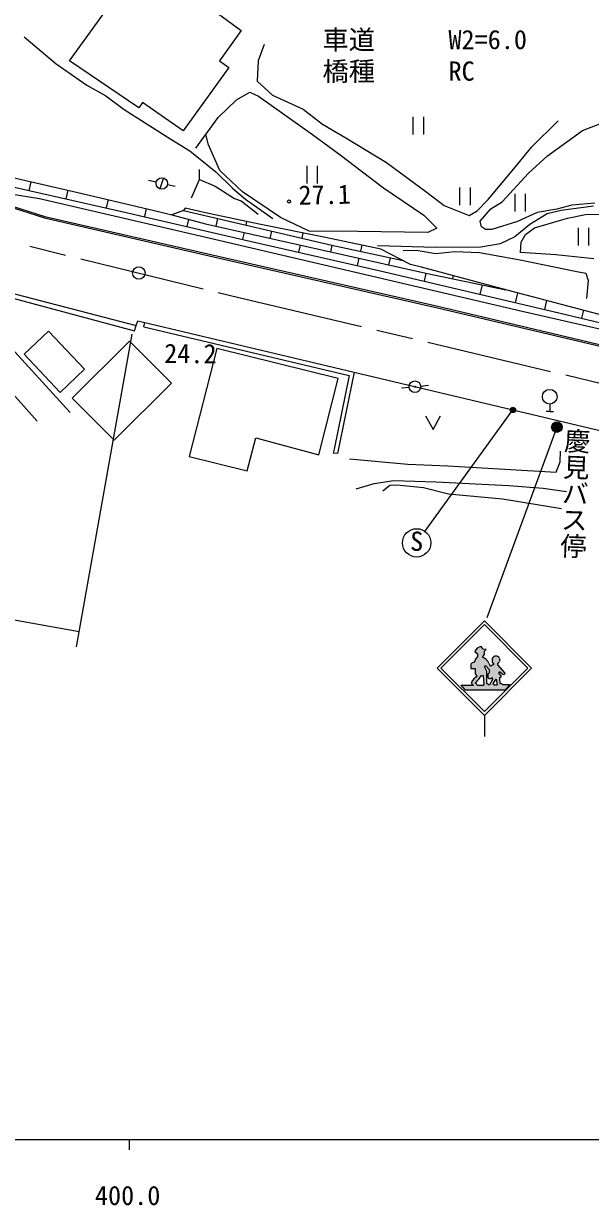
# Model space of a CAD drawing. Units: millimetres at full size, sheet at 1:1000; details may follow other scales. Extents: x -16678449 to 2543535, y -222173567 to 1714376.
# Drawn here: x 457934 to 511929, y 198715 to 311307 of the extents above; entities that cross this region are included whole.
import ezdxf
from ezdxf.enums import TextEntityAlignment as Align

# ---------------------------------------------------------------- set-up
doc = ezdxf.new("R2010")
doc.units = ezdxf.units.MM
doc.header["$LTSCALE"] = 1000
doc.linetypes.add('CHAIN', pattern=[18.5, 12, -1.5, 3.5, -1.5])
for name, color, linetype, lineweight in [('M-BGD', 7, 'Continuous', 25), ('M-BGD-EXST', 7, 'Continuous', 25), ('M-BMK', 2, 'CHAIN', 13), ('M-BMK-SRVR', 3, 'Continuous', 25), ('M-STR-HTXT', 7, 'Continuous', 13), ('M-STR-STRC', 7, 'Continuous', 25), ('M-TTL-BAND', 7, 'Continuous', 25)]:
    doc.layers.add(name, color=color, linetype=linetype, lineweight=lineweight)
doc.layers.add('M-BMK-HTXT', color=7, linetype='Continuous')
doc.styles.add('@ＭＳ ゴシック', font='')
doc.styles.add('ＭＳ ゴシック', font='')
doc.styles.get('@ＭＳ ゴシック').set_extended_font_data('@MS Gothic')
doc.styles.get('ＭＳ ゴシック').set_extended_font_data('MS Gothic')

msp = doc.modelspace()

# ---------------------------------------------------------------- hatches: boundary and pattern name
at = {"layer": 'M-BGD'}
h = msp.add_hatch(color=256, dxfattribs=at)
edge = h.paths.add_edge_path()
edge.add_ellipse((495218, 276711), major_axis=(4.9, 49.8), ratio=1, start_angle=-78.06068, end_angle=101.93932)
at = {"layer": 'M-BGD-EXST'}
msp.add_hatch(color=256, dxfattribs=at).paths.add_polyline_path([(504802, 274503, 0.41421), (504552, 274753, 0.41421), (504302, 274503, 1)])
at = {"layer": 'M-STR-STRC'}
for points in [[(508237, 272867, 1), (509237, 272867, 0.41421), (508737, 273367, 0.41421)], [(501553, 249198), (501715, 249204), (501776, 248284), (502235, 248301), (502234, 248304), (502233, 248307), (502232, 248310), (502231, 248314), (502229, 248317), (502228, 248320), (502227, 248323), (502225, 248326), (502224, 248329), (502222, 248332), (502221, 248335), (502219, 248337), (502217, 248340), (502216, 248343), (502214, 248346), (502212, 248349), (502210, 248351), (502208, 248354), (502206, 248357), (502204, 248360), (502202, 248362), (502200, 248365), (502198, 248367), (502196, 248370), (502194, 248372), (502191, 248375), (502189, 248377), (502187, 248379), (502184, 248382), (502182, 248384), (502179, 248386), (502177, 248388), (502174, 248390), (502172, 248392), (502169, 248394), (502166, 248396), (502164, 248398), (502161, 248400), (502158, 248402), (502155, 248404), (502153, 248406), (502150, 248407), (502147, 248409), (502144, 248411), (502141, 248412), (502138, 248414), (502135, 248415), (502132, 248416), (502129, 248418), (502126, 248419), (502123, 248420), (502120, 248421), (502117, 248423), (502114, 248424), (502110, 248425), (502107, 248426), (502104, 248426), (502101, 248427), (502098, 248428), (502094, 248429), (502091, 248429), (502088, 248430), (502085, 248431), (502081, 248431), (502079, 248432), (502064, 249607), (501872, 249994), (501875, 250115), (501960, 250118), (502282, 249773), (502277, 249445), (502161, 249338), (502167, 249001), (502170, 248998), (502173, 248994), (502176, 248991), (502179, 248987), (502182, 248984), (502185, 248981), (502188, 248977), (502191, 248974), (502194, 248971), (502198, 248968), (502201, 248965), (502204, 248962), (502208, 248959), (502211, 248956), (502215, 248953), (502218, 248950), (502222, 248948), (502226, 248945), (502230, 248942), (502233, 248940), (502237, 248937), (502241, 248935), (502245, 248933), (502249, 248931), (502253, 248928), (502257, 248926), (502261, 248924), (502265, 248922), (502269, 248920), (502273, 248919), (502278, 248917), (502282, 248915), (502286, 248914), (502290, 248912), (502295, 248911), (502299, 248909), (502303, 248908), (502308, 248907), (502312, 248906), (502317, 248905), (502321, 248904), (502325, 248903), (502330, 248902), (502334, 248901), (502339, 248901), (502343, 248900), (502348, 248899), (502352, 248899), (502357, 248899), (502361, 248898), (502366, 248898), (502371, 248898), (502375, 248898), (502380, 248898), (502384, 248898), (502389, 248898), (502393, 248899), (502398, 248899), (502402, 248899), (502407, 248900), (502411, 248901), (502416, 248901), (502420, 248902), (502425, 248903), (502429, 248904), (502434, 248905), (502438, 248906), (502442, 248907), (502447, 248908), (502451, 248909), (502455, 248911), (502460, 248912), (502464, 248914), (502468, 248915), (502473, 248917), (502477, 248919), (502481, 248921), (502485, 248922), (502489, 248924), (502493, 248926), (502497, 248929), (502501, 248931), (502505, 248933), (502509, 248935), (502513, 248938), (502517, 248940), (502521, 248943), (502524, 248945), (502528, 248948), (502532, 248951), (502535, 248953), (502539, 248956), (502542, 248959), (502546, 248962), (502549, 248965), (502552, 248968), (502556, 248971), (502559, 248974), (502562, 248978), (502565, 248981), (502568, 248984), (502571, 248988), (502574, 248991), (502577, 248995), (502578, 248996), (502596, 248827), (502315, 248298), (502714, 248310), (502711, 248478), (502947, 248839), (503049, 248306), (503568, 248351), (503563, 248355), (503558, 248359), (503553, 248363), (503547, 248367), (503542, 248370), (503536, 248374), (503531, 248377), (503525, 248381), (503520, 248384), (503514, 248387), (503508, 248390), (503503, 248393), (503497, 248396), (503491, 248399), (503485, 248401), (503479, 248404), (503473, 248406), (503467, 248409), (503461, 248411), (503455, 248413), (503449, 248415), (503442, 248417), (503436, 248419), (503430, 248421), (503424, 248422), (503417, 248424), (503411, 248425), (503405, 248426), (503398, 248427), (503392, 248428), (503385, 248429), (503379, 248430), (503372, 248431), (503366, 248431), (503359, 248432), (503353, 248432), (503347, 248433), (503340, 248433), (503334, 248433), (503327, 248433), (503321, 248432), (503314, 248432), (503308, 248432), (503302, 248431), (503269, 248951), (503388, 249025), (503388, 249170), (503216, 249403), (503216, 249510), (503293, 249513), (503627, 249256), (503736, 249300), (503787, 249412), (503071, 250226), (503071, 250347), (503077, 250349), (503082, 250351), (503087, 250353), (503093, 250355), (503098, 250358), (503103, 250360), (503108, 250362), (503113, 250365), (503118, 250368), (503123, 250370), (503128, 250373), (503133, 250376), (503138, 250379), (503143, 250382), (503148, 250386), (503153, 250389), (503157, 250392), (503162, 250396), (503166, 250399), (503171, 250403), (503175, 250406), (503180, 250410), (503184, 250414), (503188, 250418), (503192, 250422), (503196, 250426), (503200, 250430), (503204, 250434), (503208, 250438), (503212, 250443), (503216, 250447), (503219, 250451), (503223, 250456), (503226, 250461), (503230, 250465), (503233, 250470), (503236, 250475), (503239, 250479), (503242, 250484), (503245, 250489), (503248, 250494), (503251, 250499), (503254, 250504), (503256, 250509), (503259, 250514), (503261, 250520), (503264, 250525), (503266, 250530), (503268, 250535), (503270, 250541), (503272, 250546), (503273, 250549), (503296, 250716), (503250, 250849), (503248, 250854), (503246, 250859), (503244, 250864), (503242, 250868), (503239, 250873), (503237, 250878), (503234, 250882), (503232, 250887), (503229, 250891), (503226, 250896), (503223, 250900), (503220, 250905), (503217, 250909), (503214, 250913), (503211, 250917), (503208, 250922), (503205, 250926), (503201, 250930), (503198, 250934), (503194, 250938), (503191, 250941), (503187, 250945), (503183, 250949), (503180, 250953), (503176, 250956), (503172, 250960), (503168, 250963), (503164, 250967), (503160, 250970), (503156, 250973), (503152, 250976), (503147, 250980), (503143, 250983), (503139, 250986), (503134, 250988), (503130, 250991), (503125, 250994), (503121, 250997), (503116, 250999), (503112, 251002), (503107, 251004), (503102, 251006), (503097, 251009), (503093, 251011), (503088, 251013), (503083, 251015), (503078, 251017), (503073, 251019), (503068, 251020), (503063, 251022), (503058, 251024), (503053, 251025), (503048, 251026), (503043, 251028), (503038, 251029), (503033, 251030), (503028, 251031), (503022, 251032), (503017, 251033), (503012, 251034), (503007, 251034), (503002, 251035), (502996, 251035), (502991, 251036), (502986, 251036), (502981, 251036), (502975, 251036), (502970, 251036), (502965, 251036), (502960, 251036), (502954, 251036), (502949, 251035), (502944, 251035), (502939, 251035), (502933, 251034), (502933, 251034), (502927, 251034), (502921, 251035), (502916, 251035), (502910, 251035), (502904, 251036), (502898, 251036), (502892, 251036), (502887, 251035), (502881, 251035), (502875, 251035), (502869, 251034), (502864, 251034), (502858, 251033), (502852, 251032), (502847, 251032), (502841, 251031), (502835, 251030), (502830, 251028), (502824, 251027), (502818, 251026), (502813, 251024), (502807, 251023), (502802, 251021), (502796, 251020), (502791, 251018), (502785, 251016), (502780, 251014), (502775, 251012), (502769, 251010), (502764, 251007), (502759, 251005), (502754, 251002), (502748, 251000), (502743, 250997), (502738, 250994), (502733, 250992), (502728, 250989), (502723, 250986), (502719, 250983), (502714, 250979), (502709, 250976), (502704, 250973), (502700, 250969), (502695, 250966), (502691, 250962), (502686, 250959), (502682, 250955), (502677, 250951), (502673, 250947), (502669, 250943), (502665, 250939), (502661, 250935), (502657, 250931), (502653, 250927), (502649, 250922), (502645, 250918), (502642, 250914), (502638, 250909), (502635, 250904), (502631, 250900), (502628, 250895), (502625, 250890), (502621, 250886), (502618, 250881), (502615, 250876), (502612, 250871), (502610, 250866), (502607, 250861), (502604, 250856), (502604, 250855), (502592, 250462), (502719, 250318), (502719, 250220), (502714, 250220), (502709, 250221), (502704, 250221), (502699, 250221), (502694, 250221), (502689, 250221), (502684, 250221), (502679, 250220), (502674, 250220), (502669, 250220), (502664, 250219), (502659, 250218), (502654, 250218), (502649, 250217), (502644, 250216), (502639, 250215), (502634, 250214), (502629, 250213), (502624, 250212), (502619, 250210), (502615, 250209), (502610, 250208), (502605, 250206), (502600, 250204), (502596, 250203), (502591, 250201), (502586, 250199), (502582, 250197), (502577, 250195), (502572, 250193), (502568, 250191), (502563, 250188), (502559, 250186), (502555, 250183), (502550, 250181), (502546, 250178), (502542, 250176), (502537, 250173), (502533, 250170), (502529, 250167), (502525, 250164), (502521, 250161), (502517, 250158), (502513, 250155), (502509, 250152), (502505, 250148), (502502, 250145), (502498, 250142), (502494, 250138), (502491, 250135), (502487, 250131), (502484, 250127), (502481, 250123), (502477, 250120), (502474, 250116), (502471, 250112), (502468, 250108), (502465, 250105), (502396, 250105), (502257, 250359), (502250, 250376), (502241, 250394), (502233, 250412), (502224, 250429), (502215, 250446), (502206, 250463), (502196, 250480), (502186, 250497), (502176, 250513), (502165, 250530), (502154, 250546), (502143, 250562), (502132, 250578), (502120, 250593), (502108, 250609), (502096, 250624), (502083, 250639), (502070, 250654), (502057, 250668), (502044, 250682), (502031, 250697), (502017, 250710), (502003, 250724), (501989, 250737), (501974, 250750), (501959, 250763), (501945, 250776), (501929, 250788), (501914, 250800), (501899, 250812), (501883, 250823), (501867, 250834), (501851, 250845), (501834, 250856), (501818, 250866), (501801, 250877), (501784, 250886), (501767, 250896), (501750, 250905), (501733, 250914), (501715, 250922), (501698, 250931), (501680, 250939), (501662, 250946), (501646, 250953), (501646, 251016), (501813, 251207), (501801, 251490), (502005, 251681), (501728, 251704), (501520, 251975), (501505, 251972), (501490, 251969), (501476, 251965), (501461, 251961), (501447, 251957), (501432, 251952), (501418, 251947), (501404, 251942), (501390, 251937), (501376, 251932), (501362, 251926), (501348, 251920), (501334, 251914), (501321, 251907), (501307, 251900), (501294, 251893), (501281, 251886), (501267, 251879), (501254, 251871), (501242, 251863), (501229, 251855), (501216, 251847), (501204, 251839), (501192, 251830), (501179, 251821), (501167, 251812), (501156, 251802), (501144, 251793), (501133, 251783), (501121, 251773), (501110, 251763), (501099, 251752), (501088, 251742), (501078, 251731), (501067, 251720), (501057, 251709), (501047, 251698), (501037, 251686), (501028, 251675), (501018, 251663), (501009, 251651), (501000, 251639), (500991, 251627), (500983, 251614), (500975, 251602), (500966, 251589), (500959, 251576), (500951, 251563), (500943, 251550), (500936, 251537), (500929, 251524), (500923, 251510), (500916, 251497), (500910, 251483), (500908, 251479), (501191, 251248), (501185, 251006), (501165, 250983), (501146, 250960), (501127, 250937), (501108, 250914), (501090, 250890), (501072, 250866), (501055, 250841), (501038, 250816), (501022, 250791), (501006, 250766), (500990, 250740), (500975, 250715), (500960, 250688), (500946, 250662), (500932, 250635), (500919, 250608), (500906, 250581), (500894, 250554), (500882, 250527), (500870, 250499), (500860, 250471), (500850, 250446), (500845, 250446), (500840, 250446), (500834, 250446), (500829, 250446), (500823, 250446), (500818, 250446), (500813, 250446), (500807, 250446), (500802, 250445), (500797, 250445), (500791, 250444), (500786, 250443), (500781, 250442), (500775, 250442), (500770, 250441), (500765, 250439), (500760, 250438), (500754, 250437), (500749, 250436), (500744, 250434), (500739, 250433), (500734, 250431), (500729, 250429), (500723, 250427), (500718, 250425), (500713, 250423), (500709, 250421), (500704, 250419), (500699, 250417), (500694, 250415), (500689, 250412), (500684, 250410), (500680, 250407), (500675, 250404), (500670, 250402), (500666, 250399), (500661, 250396), (500657, 250393), (500652, 250390), (500648, 250387), (500644, 250383), (500639, 250380), (500635, 250377), (500631, 250373), (500627, 250370), (500623, 250366), (500619, 250363), (500615, 250359), (500611, 250355), (500608, 250351), (500604, 250347), (500600, 250343), (500597, 250339), (500593, 250335), (500590, 250331), (500587, 250327), (500583, 250323), (500580, 250318), (500577, 250314), (500574, 250309), (500571, 250305), (500568, 250300), (500565, 250296), (500563, 250291), (500560, 250286), (500558, 250282), (500556, 250278), (500556, 249863), (500960, 249880), (500954, 249349), (501116, 249159), (501067, 249113), (501020, 249066), (500973, 249018), (500928, 248969), (500883, 248920), (500839, 248870), (500795, 248819), (500753, 248767), (500712, 248715), (500671, 248662), (500632, 248608), (500596, 248559), (500596, 248554), (500596, 248549), (500596, 248544), (500596, 248539), (500596, 248535), (500596, 248530), (500597, 248525), (500597, 248520), (500597, 248515), (500598, 248511), (500599, 248506), (500599, 248501), (500600, 248496), (500601, 248492), (500602, 248487), (500603, 248482), (500604, 248478), (500605, 248473), (500607, 248468), (500608, 248464), (500609, 248459), (500611, 248455), (500613, 248450), (500614, 248446), (500616, 248441), (500618, 248437), (500620, 248432), (500622, 248428), (500624, 248424), (500626, 248419), (500628, 248415), (500630, 248411), (500633, 248407), (500635, 248403), (500638, 248399), (500640, 248395), (500643, 248391), (500646, 248387), (500648, 248383), (500651, 248379), (500654, 248375), (500657, 248371), (500660, 248368), (500663, 248364), (500667, 248360), (500670, 248357), (500673, 248353), (500676, 248350), (500680, 248347), (500683, 248343), (500687, 248340), (500690, 248337), (500694, 248334), (500698, 248331), (500702, 248328), (500705, 248325), (500709, 248322), (500713, 248319), (500717, 248316), (500721, 248314), (500725, 248311), (500729, 248309), (500733, 248306), (500738, 248304), (500742, 248302), (500746, 248299), (500750, 248297), (500755, 248295), (500759, 248293), (500763, 248291), (500768, 248289), (500772, 248288), (500777, 248286), (500781, 248284), (500784, 248284), (501144, 248284), (501143, 248288), (501141, 248293), (501140, 248297), (501138, 248301), (501136, 248306), (501134, 248310), (501132, 248315), (501130, 248319), (501128, 248323), (501126, 248327), (501124, 248331), (501122, 248336), (501119, 248340), (501117, 248344), (501114, 248348), (501112, 248352), (501109, 248356), (501106, 248359), (501104, 248363), (501101, 248367), (501098, 248371), (501095, 248374), (501092, 248378), (501089, 248382), (501085, 248385), (501082, 248389), (501079, 248392), (501075, 248395), (501072, 248399), (501069, 248402), (501065, 248405), (501062, 248408), (501058, 248411), (501054, 248414), (501050, 248417), (501047, 248420), (501043, 248423), (501039, 248425), (501035, 248428), (501031, 248430), (501027, 248433), (501023, 248435), (501019, 248438), (501015, 248440), (501010, 248442), (501006, 248444), (501002, 248446), (500998, 248448), (500993, 248450), (500989, 248452), (500985, 248454), (500980, 248456), (500976, 248457), (500971, 248459), (500967, 248460), (500962, 248462), (500958, 248463), (500953, 248464), (500948, 248465), (500947, 248465), (500978, 248493), (501008, 248521), (501038, 248549), (501067, 248578), (501096, 248608), (501124, 248638), (501152, 248668), (501179, 248699), (501206, 248731), (501232, 248763), (501257, 248795), (501282, 248828), (501307, 248861), (501331, 248895), (501354, 248929), (501376, 248963), (501398, 248998), (501420, 249033), (501432, 249054)], [(503805, 247844), (504278, 248351), (503568, 248351), (503049, 248306), (502790, 248306), (502714, 248310), (502315, 248298), (502235, 248301), (501776, 248284), (501144, 248284), (500784, 248284), (499578, 248284), (499972, 247844)]]:
    msp.add_hatch(color=256, dxfattribs=at).paths.add_polyline_path(points)

# ---------------------------------------------------------------- linework, layer by layer
at = {"layer": 'M-BGD'}
for p, q in [((495021, 302425), (495021, 300748)), ((496021, 302425), (496021, 300748)), ((484910, 297757), (484910, 296080)), ((485910, 297757), (485910, 296080)), ((458630, 296242), (458443, 295413)), ((470558, 296194), (469825, 296350)), ((471267, 296602), (470925, 295557)), ((462149, 295438), (461964, 294619)), ((471634, 295965), (472368, 295809)), ((499466, 295692), (499466, 294015)), ((500466, 295692), (500466, 294015)), ((504728, 295095), (504728, 293418)), ((505728, 295095), (505728, 293418)), ((465984, 294547), (465805, 293752)), ((469623, 293693), (469445, 292920)), ((476399, 292747), (476234, 292014)), ((473650, 292657), (473494, 291984)), ((479180, 292443), (479104, 292116)), ((510756, 291839), (510756, 290162)), ((511756, 291839), (511756, 290162)), ((478940, 291404), (478790, 290758)), ((481560, 291544), (481403, 290849)), ((484544, 291367), (484431, 290874)), ((484277, 290201), (484125, 289537)), ((487308, 290203), (487165, 289558)), ((490147, 290199), (490014, 289616)), ((489863, 288958), (489703, 288260)), ((492850, 289000), (492700, 288327)), ((496264, 287533), (496084, 286770)), ((498847, 287308), (498786, 287012)), ((501625, 286425), (501410, 285514)), ((504997, 285664), (504775, 284721)), ((507752, 284936), (507547, 284067)), ((511265, 284009), (511081, 283230)), ((469392, 282429), (469484, 282818)), ((489410, 278085), (555642, 262417)), ((494671, 276651), (493926, 276569)), ((495765, 276771), (496510, 276853)), ((508061, 275063), (508061, 274363)), ((508061, 274363), (507711, 274363)), ((508061, 274363), (508411, 274363))]:
    msp.add_line(p, q, dxfattribs=at)
for points in [[(462317, 307751), (468052, 315724), (470523, 314026), (472851, 317093), (477032, 314111), (476049, 312557), (478658, 310664), (476596, 307776), (477474, 307126), (473129, 301098), (469256, 303807), (468925, 303291)], [(460299, 282004), (463736, 278372), (461411, 276173), (457975, 279805)], [(462568, 275632), (468024, 281066), (472011, 277063), (466556, 271629)], [(476347, 280365), (473702, 270051), (479235, 268714), (480066, 271854), (486046, 270234), (487911, 277506)]]:
    msp.add_lwpolyline(points, close=True, dxfattribs=at)
for points in [[(457979, 310057), (461026, 307474), (463959, 305431), (465773, 304414), (467505, 303137), (469514, 301845), (471973, 300290), (473758, 299193), (476243, 297187), (477837, 295625), (479066, 294589), (481672, 292746)], [(454723, 309247), (447594, 301066), (446846, 300129), (446584, 299638), (456682, 295106), (459441, 294636), (475171, 290981), (505429, 283923), (529131, 278513), (547839, 274111), (557979, 271705)], [(480842, 309313), (480271, 307773), (480176, 305833), (481660, 304483), (484582, 303152), (486418, 301715), (488628, 300438), (492509, 298070), (496372, 295228), (497999, 293969), (500367, 293025), (501133, 293464), (502197, 294556), (504465, 297288), (506363, 299562), (508857, 302054)], [(474338, 299446), (476466, 302352), (478218, 304047), (479472, 304766), (480301, 304397), (485464, 300730), (488083, 298813), (492206, 295673), (496056, 293069), (497301, 291825), (496433, 291420), (489774, 291507), (485132, 291548), (482411, 292833), (478777, 295291), (476616, 297321), (475554, 299761), (475283, 300736)], [(512352, 294212), (510179, 294001), (508737, 293636), (506872, 293328), (504984, 292466), (502552, 291696), (501934, 291682), (501555, 291948), (501415, 292502), (502444, 293659), (503537, 294334), (506045, 297065), (507845, 298704), (511189, 301114), (513246, 301917)], [(447313, 300714), (455220, 297021), (463504, 295129), (470921, 293389), (472052, 293077), (475248, 292236), (484350, 290185), (496264, 287533), (503877, 285959)], [(446846, 300129), (453102, 297377), (456199, 295920), (467688, 293327), (478952, 290721), (491787, 287783), (507727, 284025), (521334, 280798), (528844, 279095), (540194, 276667)], [(473933, 294695), (474697, 296465), (474697, 297396)], [(474697, 296465), (476187, 295832), (478032, 294658), (478647, 294416), (480268, 293168)], [(512225, 293926), (509143, 293515), (507819, 293172), (506160, 292158), (504745, 290995), (503347, 290341), (501488, 290006), (497166, 289981), (491657, 290150)], [(558156, 272409), (540194, 276667), (530983, 278869), (522457, 281072), (513152, 283511), (503034, 286182), (495848, 288114), (494796, 288371), (491965, 289806), (486689, 290945), (480524, 292157), (475545, 293216), (473315, 293719), (473176, 293499), (472052, 293077)], [(473176, 293499), (487308, 290203), (494082, 288732)], [(512244, 288898), (508639, 289266), (505260, 289491), (505322, 290474), (505752, 291231), (506591, 291866), (509766, 292766), (511465, 293114), (516286, 293191)], [(494099, 289704), (495335, 289724), (497220, 289420), (499024, 289582), (501354, 289501), (505245, 288792), (510636, 287698), (511487, 287536), (511731, 286827), (511548, 285106)], [(462370, 274243), (450464, 287294), (468648, 282545)], [(450978, 286730), (468495, 282053), (468648, 282545), (468799, 282981), (489410, 278085), (487831, 270340), (487420, 270383)], [(444902, 271748), (445087, 276118), (444668, 279838), (445499, 281315), (446563, 282082), (449228, 280642), (455291, 277391), (456148, 276902), (459225, 273438)], [(469392, 282429), (488941, 277785), (487511, 270775), (487420, 270383)], [(496234, 273944), (496949, 272649), (497665, 273944)], [(488976, 269849), (494536, 269328), (498358, 269183), (508680, 268563), (509053, 269546), (509077, 270579)], [(489623, 266998), (491323, 267500), (493200, 267773), (497200, 267644), (504170, 267299), (507422, 267063), (509655, 266727)], [(509178, 265071), (503549, 265993), (498428, 266487), (496028, 267081), (493505, 267328), (492837, 267303), (492169, 266759)]]:
    msp.add_lwpolyline(points, dxfattribs=at)
for centre, radius in [((471096, 296080), 550), ((483208, 294365), 150), ((495218, 276711), 550), ((495218, 276711), 50), ((508061, 275763), 700)]:
    msp.add_circle(centre, radius, dxfattribs=at)
at = {"layer": 'M-BGD-EXST'}
msp.add_line((496171, 262928), (504552, 274503), dxfattribs=at)
for centre, radius in [((504552, 274503), 250), ((495378, 261836), 1350)]:
    msp.add_circle(centre, radius, dxfattribs=at)
at = {"layer": 'M-BMK'}
msp.add_lwpolyline([(427426, 297687), (478448, 285219), (534968, 271811), (556680, 266543)], dxfattribs=at)
at = {"layer": 'M-BMK-SRVR'}
msp.add_circle((468910, 287550), 600, dxfattribs=at)
at = {"layer": 'M-STR-HTXT'}
for p, q in [((462959, 251931), (468260, 281723)), ((446730, 256336), (463220, 253401))]:
    msp.add_line(p, q, dxfattribs=at)
at = {"layer": 'M-STR-STRC'}
for p, q in [((508737, 272867), (502051, 254688)), ((497332, 249903), (501832, 254403)), ((497686, 249903), (501832, 254050)), ((506333, 249903), (501832, 254403)), ((505979, 249903), (501832, 254050)), ((500908, 251479), (501191, 251248)), ((501191, 251248), (501185, 251006)), ((501728, 251704), (501520, 251975)), ((501813, 251207), (501646, 251016)), ((502005, 251681), (501728, 251704)), ((502005, 251681), (501801, 251490)), ((501801, 251490), (501813, 251207)), ((500556, 250278), (500556, 249863)), ((501646, 251016), (501646, 250953)), ((501872, 249994), (501875, 250115)), ((502064, 249607), (501872, 249994)), ((501875, 250115), (501960, 250118)), ((501960, 250118), (502282, 249773)), ((502257, 250359), (502396, 250105)), ((502396, 250105), (502465, 250105)), ((502592, 250462), (502604, 250855)), ((502719, 250318), (502592, 250462)), ((502719, 250220), (502719, 250318)), ((503071, 250347), (503071, 250226)), ((503071, 250226), (503787, 249412)), ((503250, 250849), (503296, 250716)), ((503296, 250716), (503273, 250549)), ((497332, 249903), (501832, 245402)), ((497686, 249903), (501832, 245756)), ((500556, 249863), (500960, 249880)), ((500960, 249880), (500954, 249349)), ((500954, 249349), (501116, 249159)), ((501432, 249054), (501553, 249198)), ((501553, 249198), (501715, 249204)), ((501715, 249204), (501776, 248284)), ((501832, 245756), (505979, 249903)), ((501833, 245403), (506333, 249903)), ((502079, 248432), (502064, 249607)), ((502277, 249445), (502161, 249338)), ((502161, 249338), (502167, 249001)), ((502282, 249773), (502277, 249445)), ((502578, 248996), (502596, 248827)), ((502711, 248478), (502947, 248839)), ((502947, 248839), (503049, 248306)), ((503293, 249513), (503216, 249510)), ((503216, 249510), (503216, 249403)), ((503216, 249403), (503388, 249170)), ((503388, 249025), (503269, 248951)), ((503269, 248951), (503302, 248431)), ((503627, 249256), (503293, 249513)), ((503388, 249170), (503388, 249025)), ((503736, 249300), (503627, 249256)), ((503787, 249412), (503736, 249300)), ((499578, 248284), (500784, 248284)), ((499578, 248284), (499972, 247844)), ((499972, 247844), (503805, 247844)), ((501144, 248284), (501776, 248284)), ((502315, 248298), (502235, 248301)), ((502596, 248827), (502315, 248298)), ((502714, 248310), (502711, 248478)), ((502790, 248306), (502714, 248310)), ((502790, 248306), (503049, 248306)), ((503568, 248351), (504278, 248351)), ((504278, 248351), (503805, 247844)), ((501833, 245403), (501833, 243403))]:
    msp.add_line(p, q, dxfattribs=at)
for points in [[(448925, 296296), (459927, 292791), (476833, 288908), (497352, 284228), (516372, 279746), (547915, 272449), (554503, 270968)], [(448971, 296439), (459966, 292936), (476867, 289054), (497386, 284375), (516406, 279892), (547948, 272595), (554535, 271114)]]:
    msp.add_lwpolyline(points, dxfattribs=at)
msp.add_circle((508737, 272867), 500, dxfattribs=at)
for centre, radius, start, end in [((501698, 251130), 863, 101.90989, 156.19638), ((500830, 250138), 308, 86.28867, 152.95883), ((502465, 249860), 1718, 138.17703, 160.06934), ((501232, 249916), 1117, 23.37044, 68.27431), ((502697, 249932), 288, 85.52391, 143.364), ((502898, 250706), 330, 83.95474, 153.12523), ((502971, 250735), 301, 22.24618, 97.37057), ((502963, 250657), 329, 289.23067, 340.76933), ((503733, 246369), 3825, 133.17171, 145.08347), ((499392, 250241), 2360, 311.23071, 329.82437), ((502375, 249158), 260, 217.04728, 321.30403), ((500871, 248544), 275, 177.01244, 251.54617), ((500886, 248201), 271, 17.68097, 76.9396), ((502054, 248243), 190, 17.79602, 82.59769), ((503336, 248061), 372, 51.35521, 95.23461)]:
    msp.add_arc(centre, radius, start, end, dxfattribs=at)
at = {"layer": 'M-TTL-BAND'}
for p, q in [((40000, 205000), (579000, 205000)), ((468000, 205000), (468000, 204000))]:
    msp.add_line(p, q, dxfattribs=at)

# ---------------------------------------------------------------- texts
at = {"layer": 'M-BGD', "style": 'ＭＳ ゴシック'}
for s, rotation, p in [('27.1', 1.146, (484149, 293504)), ('24.2', 359.572, (471317, 278424))]:
    msp.add_text(s, height=1833, rotation=rotation, dxfattribs=at).set_placement(p, align=Align.BOTTOM_LEFT)
at = {"layer": 'M-BGD-EXST', "style": 'ＭＳ ゴシック'}
msp.add_text('S', height=1833, rotation=358.508, dxfattribs=at).set_placement((494723, 260543), align=Align.BOTTOM_LEFT)
at = {"layer": 'M-BMK-HTXT', "style": '@ＭＳ ゴシック'}
msp.add_text('慶見バス停', height=1833, rotation=267.905, dxfattribs=at).set_placement((509228, 272847), align=Align.BOTTOM_LEFT)
at = {"layer": 'M-STR-HTXT', "style": 'ＭＳ ゴシック'}
for s, p in [('車道', (486409, 308302)), ('W2=6.0', (498409, 308319)), ('橋種', (486413, 305302)), ('RC', (498413, 305319))]:
    msp.add_text(s, height=1833, rotation=0.081, dxfattribs=at).set_placement(p, align=Align.BOTTOM_LEFT)
at = {"layer": 'M-TTL-BAND', "style": 'ＭＳ ゴシック'}
msp.add_text('400.0', height=1833, dxfattribs=at).set_placement((467844, 198195), align=Align.BOTTOM_CENTER)

doc.saveas('drawing.dxf')
